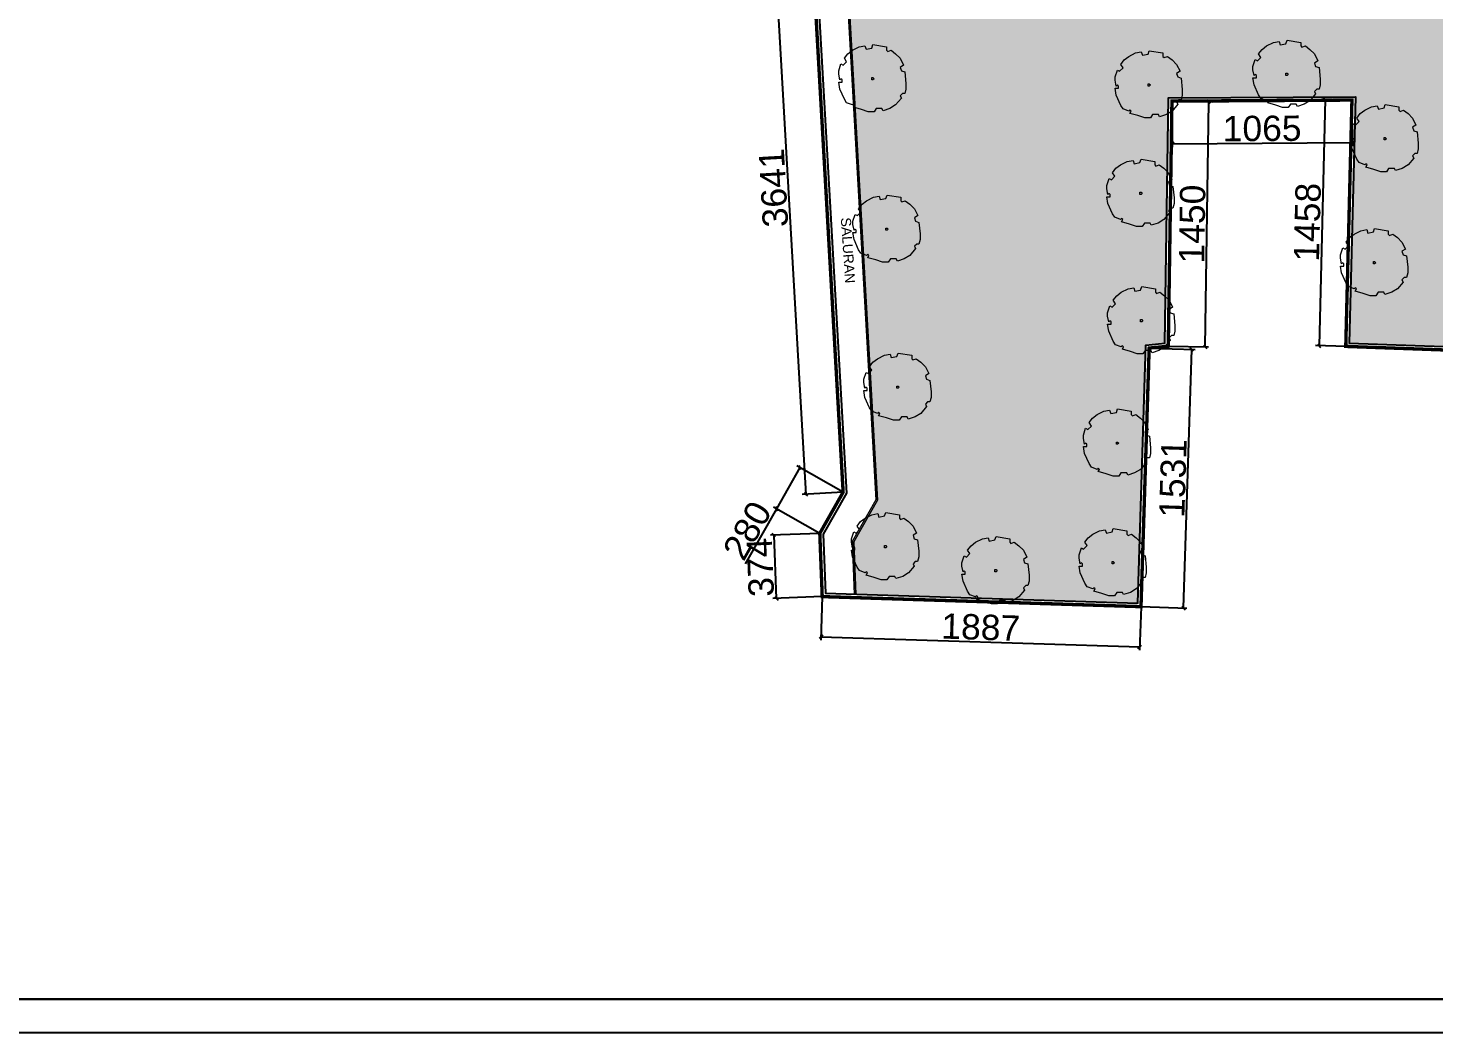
# Model space of a CAD drawing. Header units: inches. Extents: x 139 to 559, y -1 to 295.
# Drawn here: x 195 to 278.2, y -1.5 to 58 of the extents above; entities that cross this region are included whole.
import ezdxf
from ezdxf.enums import TextEntityAlignment as Align

# ---------------------------------------------------------------- set-up
doc = ezdxf.new("R2010")
doc.units = ezdxf.units.IN
doc.header["$MEASUREMENT"] = 0
doc.layers.get('defpoints').update_dxf_attribs({"color": 1})
doc.layers.add('batas', color=6, linetype='Continuous')
doc.layers.add('dinding', color=3, linetype='Continuous')
for name, color, linetype, lineweight in [('DINDING2', 146, 'Continuous', 5), ('KOP', 7, 'Continuous', 20), ('KOP GARIS', 1, 'Continuous', 30), ('NOT', 7, 'Continuous', 20), ('POHON', 98, 'Continuous', 5), ('RUMPUT', 93, 'Continuous', 0), ('SANITAIR', 15, 'Continuous', 9), ('u', 6, 'Continuous', 20)]:
    doc.layers.add(name, color=color, linetype=linetype, lineweight=lineweight)
doc.styles.add('BOLD', font='arial.ttf')
doc.styles.get("Standard").update_dxf_attribs({"font": 'arial.ttf'})
doc.dimstyles.new('sk-100 (SITE)', dxfattribs={"dimtxt": 1.5, "dimasz": 0.2, "dimexe": 0.2, "dimexo": 0, "dimgap": 0.1, "dimtad": 1, "dimdec": 0, "dimlfac": 100, "dimzin": 0, "dimdsep": 46, "dimtxsty": 'Standard', "dimblk": 'OBLIQUE', "dimcen": 0.09, "dimadec": 0, "dimazin": 0, "dimtfac": 1, "dimtdec": 0, "dimtofl": 0, "dimtmove": 0, "dimatfit": 3, "dimldrblk": 'OBLIQUE', "dimfxl": 1, "dimtolj": 1, "dimtzin": 0, "dimarcsym": 0})

# ---------------------------------------------------------------- blocks, each defined once
blk = doc.blocks.new('_Oblique')
at = {"color": 0, "linetype": 'ByBlock', "lineweight": -2}
blk.add_line((-0.5, -0.5), (0.5, 0.5), dxfattribs=at)
blk = doc.blocks.new('*D209')
at = {"layer": 'defpoints', "color": 0}
for p in [(241.188, 66.844), (241.044, 30.368), (243.26, 30.495)]:
    blk.add_point(p, dxfattribs=at)
at = {"layer": 'u', "color": 0, "lineweight": -2}
for p, q in [((241.188, 66.844), (238.772, 66.706)), ((238.972, 66.717), (241.044, 30.368)), ((243.26, 30.495), (240.844, 30.357))]:
    blk.add_line(p, q, dxfattribs=at)
at = {"layer": 'u', "color": 0, "lineweight": -2, "xscale": 0.2, "yscale": 0.2, "zscale": 0.2}
for p, rotation in [((238.972, 66.717), 93.26249750022855), ((241.044, 30.368), 273.2624975002286)]:
    blk.add_blockref('_Oblique', p, dxfattribs=dict(at, rotation=rotation))
at = {"layer": 'u', "color": 0, "insert": (239.143, 48.494), "char_height": 1.5, "attachment_point": 5, "rotation": 93.2625}
blk.add_mtext('\\A1;3641', dxfattribs=at)
blk = doc.blocks.new('*D210')
at = {"layer": 'defpoints', "color": 0}
for p in [(243.26, 30.495), (239.314, 29.514), (241.878, 28.06)]:
    blk.add_point(p, dxfattribs=at)
at = {"layer": 'u', "color": 0, "lineweight": -2}
for p, q in [((240.696, 31.949), (239.314, 29.514)), ((243.26, 30.495), (240.523, 32.048)), ((239.314, 29.514), (237.471, 26.266)), ((241.878, 28.06), (239.141, 29.613))]:
    blk.add_line(p, q, dxfattribs=at)
at = {"layer": 'u', "color": 0, "lineweight": -2, "xscale": 0.2, "yscale": 0.2, "zscale": 0.2}
for p, rotation in [((240.696, 31.949), 60.42264236671955), ((239.314, 29.514), 240.4226423667196)]:
    blk.add_blockref('_Oblique', p, dxfattribs=dict(at, rotation=rotation))
at = {"layer": 'u', "color": 0, "insert": (237.59, 28.231), "char_height": 1.5, "attachment_point": 5, "rotation": 60.42264}
blk.add_mtext('\\A1;280', dxfattribs=at)
blk = doc.blocks.new('*D211')
at = {"layer": 'defpoints', "color": 0}
for p in [(241.878, 28.06), (239.306, 24.213), (242.023, 24.319)]:
    blk.add_point(p, dxfattribs=at)
at = {"layer": 'u', "color": 0, "lineweight": -2}
for p, q in [((241.878, 28.06), (238.962, 27.947)), ((239.161, 27.954), (239.306, 24.213)), ((242.023, 24.319), (239.107, 24.206))]:
    blk.add_line(p, q, dxfattribs=at)
at = {"layer": 'u', "color": 0, "lineweight": -2, "xscale": 0.2, "yscale": 0.2, "zscale": 0.2}
for p, rotation in [((239.161, 27.954), 92.21965556001258), ((239.306, 24.213), 272.2196555600126)]:
    blk.add_blockref('_Oblique', p, dxfattribs=dict(at, rotation=rotation))
at = {"layer": 'u', "color": 0, "insert": (238.368, 26.05), "char_height": 1.5, "attachment_point": 5, "rotation": 92.21966}
blk.add_mtext('\\A1;374', dxfattribs=at)
blk = doc.blocks.new('*D212')
at = {"layer": 'defpoints', "color": 0}
for p in [(261.368, 39.023), (263.889, 38.943), (260.885, 23.725)]:
    blk.add_point(p, dxfattribs=at)
at = {"layer": 'u', "color": 0, "lineweight": -2}
for p, q in [((261.368, 39.023), (264.089, 38.937)), ((263.406, 23.645), (263.889, 38.943)), ((260.885, 23.725), (263.606, 23.639))]:
    blk.add_line(p, q, dxfattribs=at)
at = {"layer": 'u', "color": 0, "lineweight": -2, "xscale": 0.2, "yscale": 0.2, "zscale": 0.2}
for p, rotation in [((263.889, 38.943), 88.19161514312839), ((263.406, 23.645), 268.1916151431284)]:
    blk.add_blockref('_Oblique', p, dxfattribs=dict(at, rotation=rotation))
at = {"layer": 'u', "color": 0, "insert": (262.782, 31.321), "char_height": 1.5, "attachment_point": 5, "rotation": 88.19162}
blk.add_mtext('\\A1;1531', dxfattribs=at)
blk = doc.blocks.new('*D213')
at = {"layer": 'defpoints', "color": 0}
for p in [(262.716, 53.632), (264.895, 53.599), (262.499, 39.133)]:
    blk.add_point(p, dxfattribs=at)
at = {"layer": 'u', "color": 0, "lineweight": -2}
for p, q in [((262.716, 53.632), (265.095, 53.596)), ((264.678, 39.1), (264.895, 53.599)), ((262.499, 39.133), (264.878, 39.097))]:
    blk.add_line(p, q, dxfattribs=at)
at = {"layer": 'u', "color": 0, "lineweight": -2, "xscale": 0.2, "yscale": 0.2, "zscale": 0.2}
for p, rotation in [((264.895, 53.599), 89.14254390318985), ((264.678, 39.1), 269.1425439031898)]:
    blk.add_blockref('_Oblique', p, dxfattribs=dict(at, rotation=rotation))
at = {"layer": 'u', "color": 0, "insert": (263.921, 46.362), "char_height": 1.5, "attachment_point": 5, "rotation": 89.14254}
blk.add_mtext('\\A1;1450', dxfattribs=at)
blk = doc.blocks.new('*D214')
at = {"layer": 'defpoints', "color": 0}
for p in [(262.716, 53.632), (273.367, 53.696), (273.382, 51.177)]:
    blk.add_point(p, dxfattribs=at)
at = {"layer": 'u', "color": 0, "lineweight": -2}
for p, q in [((262.716, 53.632), (262.732, 50.913)), ((273.367, 53.696), (273.383, 50.977)), ((262.731, 51.113), (273.382, 51.177))]:
    blk.add_line(p, q, dxfattribs=at)
at = {"layer": 'u', "color": 0, "lineweight": -2, "xscale": 0.2, "yscale": 0.2, "zscale": 0.2}
for p, rotation in [((262.731, 51.113), 180.3442762095171), ((273.382, 51.177), 0.3442762095171732)]:
    blk.add_blockref('_Oblique', p, dxfattribs=dict(at, rotation=rotation))
at = {"layer": 'u', "color": 0, "insert": (268.051, 52.01), "char_height": 1.5, "attachment_point": 5, "rotation": 0.34428}
blk.add_mtext('\\A1;1065', dxfattribs=at)
blk = doc.blocks.new('*D215')
at = {"layer": 'defpoints', "color": 0}
for p in [(273.367, 53.696), (271.418, 39.161), (273.001, 39.122)]:
    blk.add_point(p, dxfattribs=at)
at = {"layer": 'u', "color": 0, "lineweight": -2}
for p, q in [((271.784, 53.735), (271.418, 39.161)), ((273.367, 53.696), (271.584, 53.74)), ((273.001, 39.122), (271.218, 39.166))]:
    blk.add_line(p, q, dxfattribs=at)
at = {"layer": 'u', "color": 0, "lineweight": -2, "xscale": 0.2, "yscale": 0.2, "zscale": 0.2}
for p, rotation in [((271.784, 53.735), 88.56142112610469), ((271.418, 39.161), 268.5614211261047)]:
    blk.add_blockref('_Oblique', p, dxfattribs=dict(at, rotation=rotation))
at = {"layer": 'u', "color": 0, "insert": (270.735, 46.47), "char_height": 1.5, "attachment_point": 5, "rotation": 88.56142}
blk.add_mtext('\\A1;1458', dxfattribs=at)
blk = doc.blocks.new('*D197')
at = {"layer": 'defpoints', "color": 0}
for p in [(242.023, 24.319), (260.885, 23.723), (260.809, 21.341)]:
    blk.add_point(p, dxfattribs=at)
at = {"layer": 'u', "color": 0, "lineweight": -2}
for p, q in [((242.023, 24.319), (241.941, 21.736)), ((260.885, 23.723), (260.803, 21.141)), ((241.947, 21.936), (260.809, 21.341))]:
    blk.add_line(p, q, dxfattribs=at)
at = {"layer": 'u', "color": 0, "lineweight": -2, "xscale": 0.2, "yscale": 0.2, "zscale": 0.2}
for p, rotation in [((241.947, 21.936), 178.191615144265), ((260.809, 21.341), 358.191615144265)]:
    blk.add_blockref('_Oblique', p, dxfattribs=dict(at, rotation=rotation))
at = {"layer": 'u', "color": 0, "insert": (251.406, 22.504), "char_height": 1.5, "attachment_point": 5, "rotation": 358.19162}
blk.add_mtext('\\A1;1887', dxfattribs=at)
blk = doc.blocks.new('PHN-1')
at = {"linetype": 'Continuous'}
for points in [[(886.643, -157.758), (886.912, -158.365), (886.98, -158.77), (886.777, -158.77), (886.777, -158.905), (886.845, -158.972), (886.912, -158.905), (886.98, -159.242), (886.98, -159.444), (886.845, -159.848), (886.71, -159.781), (886.508, -159.983), (886.643, -160.185), (886.44, -160.455), (886.171, -160.657), (885.766, -160.86), (885.429, -160.927), (885.362, -160.725), (885.025, -160.792), (884.957, -160.994), (884.148, -160.86), (884.148, -160.657), (884.081, -160.59), (883.878, -160.657), (883.609, -160.455), (883.339, -160.185), (883.137, -159.781), (883.339, -159.646), (883.272, -159.444), (883.069, -159.376), (883.002, -158.702), (883.002, -158.365), (883.069, -158.096), (883.204, -158.096), (883.339, -157.961), (883.272, -157.826), (883.609, -157.421), (883.946, -157.219), (884.35, -157.084), (884.418, -157.219), (884.755, -157.219), (884.89, -157.017), (885.227, -157.017), (885.631, -157.152), (886.103, -157.287), (886.036, -157.421), (886.103, -157.489), (886.171, -157.421), (886.508, -157.556), (886.643, -157.758)], [(884.89, -158.972), (884.89, -158.972), (884.957, -158.905), (885.025, -158.905), (885.025, -158.972), (885.025, -159.039), (885.025, -159.039), (884.957, -159.039), (884.89, -158.972)]]:
    blk.add_lwpolyline(points, dxfattribs=at)
blk = doc.blocks.new('KOP A3 DED')
blk.add_lwpolyline([(-21, 29.697), (21, 29.697), (21, 0), (-21, 0), (-21, 29.697)])
at = {"layer": 'KOP GARIS'}
blk.add_lwpolyline([(-20.8, 29.497), (20.8, 29.497), (20.8, 0.2), (-20.8, 0.2)], close=True, dxfattribs=at)
at = {"layer": 'KOP', "style": 'BOLD'}
for tag, p in [('JUDUL1', (15.9445, 4.0923)), ('JUDUL2', (15.9445, 3.7473)), ('JUDUL3', (15.9445, 3.4272)), ('NO', (17.2146, 1.1006)), ('REFF', (17.207, 0.7266)), ('FILE', (17.1894, 0.3359))]:
    blk.add_attdef(tag, p, '', height=0.12, dxfattribs=at)
for tag, p in [('SCALE1', (18.1706, 1.9482)), ('NAME', (16.3626, 1.7379)), ('SCALE2', (18.1692, 1.7325)), ('DATE', (19.9002, 1.7571)), ('SCALE3', (18.17, 1.521))]:
    blk.add_attdef(tag, text='', height=0.12, dxfattribs=at).set_placement(p, align=Align.MIDDLE_CENTER)

msp = doc.modelspace()

# ---------------------------------------------------------------- hatches: boundary and pattern name
at = {"layer": 'RUMPUT'}
h = msp.add_hatch(dxfattribs=at)
h.set_pattern_fill('GRASS', color=256, scale=0.03, angle=356.669688, style=0)
h.set_pattern_definition([(86.669688468, (11419550.4158, -7751067.7176), (-0.506604125158, 0.569205998583), [0.142875, -0.934755]), (41.669688468, (11419550.4158, -7751067.7176), (-0.506604470466, 0.569206386562), [0.142875, -0.619125]), (131.669688468, (11419550.4158, -7751067.7176), (-0.569206386562, -0.506604470466), [0.142875, -0.619125])])
edge = h.paths.add_edge_path()
edge.add_line((277.6146, 117.9215), (277.6146, 117.0215))
edge.add_line((277.6146, 117.0215), (254.6805, 117.0215))
edge.add_line((254.6805, 117.0215), (254.6805, 112.8215))
edge.add_line((254.6805, 112.8215), (271.8805, 112.8215))
edge.add_line((271.8805, 112.8215), (271.8805, 113.9215))
edge.add_arc((272.7805, 113.9215), 0.9, 89.999955, 180, ccw=False)
edge.add_line((272.7805, 114.8215), (273.7146, 114.8215))
edge.add_arc((273.7146, 113.9215), 0.9, 0, 89.999955, ccw=False)
edge.add_line((274.6146, 113.9215), (274.6146, 110.3715))
edge.add_arc((272.7146, 110.3715), 1.9, 270, 360, ccw=False)
edge.add_line((272.7146, 108.4715), (265.7805, 108.4715))
edge.add_line((265.7805, 108.4715), (265.7805, 112.3715))
edge.add_line((265.7805, 112.3715), (256.9805, 112.3715))
edge.add_line((256.9805, 112.3715), (256.9805, 110.3715))
edge.add_line((256.9805, 110.3715), (249.9805, 110.3715))
edge.add_line((249.9805, 110.3715), (249.9805, 58.7715))
edge.add_line((249.9805, 58.7715), (249.9805, 58.6715))
edge.add_line((249.9805, 58.6715), (263.2805, 58.6715))
edge.add_line((263.2805, 58.6715), (263.2805, 72.7145))
edge.add_line((263.2805, 72.7145), (283.2125, 72.7145))
edge.add_line((283.2125, 72.7145), (283.2125, 99.9215))
edge.add_line((283.2125, 99.9215), (288.2125, 99.9215))
edge.add_line((288.2125, 99.9215), (288.2125, 114.9215))
edge.add_line((288.2125, 114.9215), (283.2125, 114.9215))
edge.add_line((283.2125, 114.9215), (283.2125, 117.5721))
edge.add_line((283.2125, 117.5721), (283.7125, 117.5721))
edge.add_line((283.7125, 117.5721), (283.7125, 117.9215))
edge.add_line((283.7125, 117.9215), (288.9833, 117.9215))
edge.add_line((288.9833, 117.9215), (288.9833, 113.6422))
edge.add_line((288.9833, 113.6422), (290.2397, 102.0896))
edge.add_line((290.2397, 102.0896), (290.0269, 99.6745))
edge.add_line((290.0269, 99.6745), (291.3826, 92.9103))
edge.add_line((291.3826, 92.9103), (293.4855, 92.9648))
edge.add_line((293.4855, 92.9648), (295.365, 71.1371))
edge.add_line((295.365, 71.1371), (283.3993, 72.158))
edge.add_line((283.3993, 72.158), (282.684, 38.9738))
edge.add_line((282.684, 38.9738), (273.2055, 39.3144))
edge.add_line((273.2055, 39.3144), (273.5717, 53.8969))
edge.add_line((273.5717, 53.8969), (262.5186, 53.8305))
edge.add_line((262.5186, 53.8305), (262.3013, 39.3144))
edge.add_line((262.3013, 39.3144), (261.1733, 39.2047))
edge.add_line((261.1733, 39.2047), (260.691, 23.9308))
edge.add_line((260.691, 23.9308), (244.0188, 24.4559))
edge.add_line((244.0188, 24.4559), (243.8982, 27.5679))
edge.add_line((243.8982, 27.5679), (245.2899, 30.02))
edge.add_line((245.2899, 30.02), (243.2835, 65.2193))
edge.add_line((243.2835, 65.2193), (243.7785, 65.3172))
edge.add_line((243.7785, 65.3172), (243.3605, 76.0768))
edge.add_line((243.3605, 76.0768), (243.0022, 85.2991))
edge.add_line((243.0022, 85.2991), (242.9466, 88.5671))
edge.add_line((242.9466, 88.5671), (247.9805, 88.5671))
edge.add_line((247.9805, 88.5671), (247.9805, 117.9215))
edge.add_line((247.9805, 117.9215), (277.6146, 117.9215))

# ---------------------------------------------------------------- linework, layer by layer
at = {"layer": 'batas', "const_width": 0.2}
msp.add_lwpolyline([(165.4246, 198.7706), (171.8696, 123.3366), (170.7736, 105.7846), (181.1716, 105.2576), (188.3306, 103.5726), (202.8816, 99.2086), (239.2856, 89.6336), (240.9456, 88.6046), (241.0036, 85.2236), (241.7136, 66.9476), (241.1876, 66.8436), (243.2596, 30.4946), (241.8776, 28.0596), (242.0226, 24.3186), (260.8846, 23.7246), (261.3676, 39.0226), (262.4986, 39.1326), (262.7156, 53.6316), (273.3666, 53.6956), (273.0006, 39.1216), (282.8796, 38.7666)], dxfattribs=at)
at = {"layer": 'dinding'}
msp.add_lwpolyline([(165.6243, 198.7832), (172.0702, 123.3389), (170.9859, 105.9741), (181.1998, 105.4565), (188.3823, 103.7659), (202.9358, 99.4012), (239.3655, 89.8194), (241.1437, 88.7171), (241.2036, 85.2292), (241.9201, 66.7846), (241.3972, 66.6812), (243.4627, 30.4472), (242.0797, 28.0105), (242.2153, 24.5127), (260.691, 23.9308), (261.1733, 39.2047), (262.3013, 39.3144), (262.5186, 53.8305), (273.5717, 53.8969), (273.2055, 39.3144), (282.684, 38.9738)], dxfattribs=at)
msp.add_lwpolyline([(165.6243, 198.7832), (172.0702, 123.3389), (170.9859, 105.9741), (181.1998, 105.4565), (188.3823, 103.7659), (202.9358, 99.4012), (239.3655, 89.8194), (241.1437, 88.7171), (241.2036, 85.2292), (241.9201, 66.7846), (241.3972, 66.6812), (243.4627, 30.4472), (242.0797, 28.0105), (242.2153, 24.5127), (260.691, 23.9308), (261.1733, 39.2047), (262.3013, 39.3144), (262.5186, 53.8305), (273.5717, 53.8969), (273.2055, 39.3144), (282.684, 38.9738)], dxfattribs=at)
at = {"layer": 'DINDING2'}
msp.add_lwpolyline([(282.684, 38.9738), (273.2055, 39.3144), (273.5717, 53.8969), (262.5186, 53.8305), (262.3013, 39.3144), (261.1733, 39.2047), (260.691, 23.9308), (244.0188, 24.4559), (243.8982, 27.5679), (245.2899, 30.02), (243.2835, 65.2193), (243.7785, 65.3172), (243.3605, 76.0768), (243.0022, 85.2991), (242.9466, 88.5671), (247.9805, 88.5671), (247.9805, 117.9215), (277.6146, 117.9215)], dxfattribs=at)
at = {"layer": 'SANITAIR'}
for points in [[(167.0278, 206.115), (167.3213, 198.8859), (173.7746, 123.3542), (172.7897, 107.5807), (181.4395, 107.1423), (188.8216, 105.4048), (203.3963, 101.0337), (240.0444, 91.3944), (242.8275, 89.6693), (242.903, 85.2726), (243.6752, 65.3945), (243.1786, 65.2963), (245.1884, 30.0395), (243.7971, 27.5882), (243.9188, 24.4478)], [(167.1277, 206.1191), (167.4211, 198.8922), (173.8749, 123.3553), (172.8958, 107.6754), (181.4536, 107.2417), (188.8474, 105.5014), (203.4234, 101.1299), (240.0844, 91.4873), (242.9266, 89.7255), (243.0029, 85.2754), (243.7784, 65.313), (243.2834, 65.2151), (245.2899, 30.0158), (243.8981, 27.5636), (244.0188, 24.4517)]]:
    msp.add_lwpolyline(points, dxfattribs=at)

# ---------------------------------------------------------------- block references
at = {"xscale": 10, "yscale": 10, "zscale": 10}
msp.add_blockref('KOP A3 DED', (348.6433, -1.4925), dxfattribs=at)
at = {"layer": 'POHON', "rotation": 180.0000000000147}
for p in [(1129.9761, -104.0169), (1146.3296, -104.378), (1154.4872, -103.7608), (1160.2931, -107.5625), (1145.8418, -110.7967), (1130.8172, -112.916), (1159.6669, -114.8974), (1145.8865, -118.3341), (1131.4642, -122.2634), (1144.4553, -125.5734), (1130.7334, -131.7009), (1144.1998, -132.6493), (1137.2658, -133.1234)]:
    msp.add_blockref('PHN-1', p, dxfattribs=at)

# ---------------------------------------------------------------- texts
at = {"layer": 'NOT', "insert": (243.5703, 48.8578), "char_height": 0.591214, "attachment_point": 1, "rotation": 273.88442}
msp.add_mtext_dynamic_manual_height_columns('\\pi2.0934;SALURAN', width=7.983281, gutter_width=1, heights=[0], dxfattribs=at)

# ---------------------------------------------------------------- dimensions: what is measured, and where the dimension line sits
at = {"layer": 'u'}
for p1, p2, distance, picture, middle in [((241.1876, 66.8436), (243.2596, 30.4946), -2.2193, '*D209', (239.143, 48.4935)), ((262.4986, 39.1326), (262.7156, 53.6316), -2.1797, '*D213', (263.9208, 46.3625)), ((262.7156, 53.6316), (273.3666, 53.6956), -2.5191, '*D214', (268.0511, 52.0104)), ((273.3666, 53.6956), (273.0006, 39.1216), -1.5834, '*D215', (270.7351, 46.4701)), ((260.8846, 23.7246), (261.3676, 39.0226), -2.5228, '*D212', (262.7817, 31.3214)), ((243.2596, 30.4946), (241.8776, 28.0596), -2.9472, '*D210', (237.5904, 28.2308)), ((241.8776, 28.0596), (242.0226, 24.3186), -2.7183, '*D211', (238.3682, 26.0503)), ((242.0226, 24.3186), (260.8846, 23.7231), -2.3835, '*D197', (251.4057, 22.504))]:
    dim = msp.add_aligned_dim(p1=p1, p2=p2, distance=distance, dimstyle='sk-100 (SITE)', dxfattribs=at)
    dim.commit()
    dim.dimension.update_dxf_attribs({"geometry": picture, "text_midpoint": middle})

doc.saveas('drawing.dxf')
